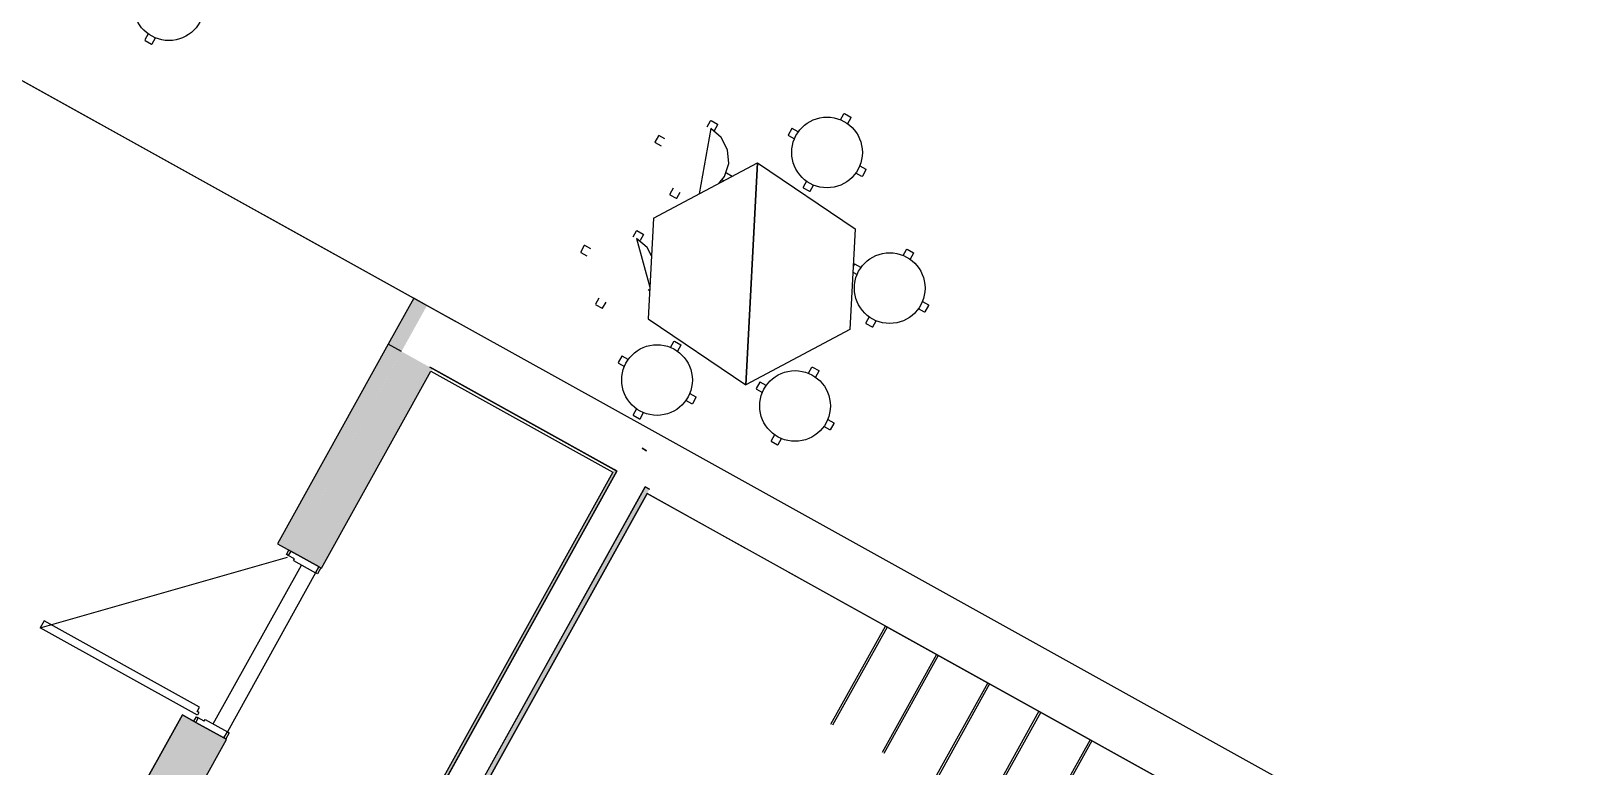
# Model space of a CAD drawing. Header units: metres. Extents: x 2.3 to 42.8, y 0.9 to 31.9.
# Drawn here: x 20.633 to 23.652, y 8.777 to 10.21 of the extents above; entities that cross this region are included whole.
import ezdxf

# ---------------------------------------------------------------- set-up
doc = ezdxf.new("R2010")
doc.units = ezdxf.units.M
for name, color, linetype in [('ARREDI', 9, 'Continuous'), ('PARETI_STRUTTURE', 7, 'Continuous'), ('PILASTRI_SETTI', 8, 'Continuous')]:
    doc.layers.add(name, color=color, linetype=linetype)

msp = doc.modelspace()

# ---------------------------------------------------------------- linework, layer by layer
at = {"layer": 'ARREDI'}
for points in [[(20.8617, 10.204), (20.8552, 10.1923)], [(20.8552, 10.1922), (20.8555, 10.1912)], [(20.8555, 10.1912), (20.8679, 10.1843)], [(20.8679, 10.1843), (20.8689, 10.1846)], [(20.8689, 10.1846), (20.8755, 10.1963)], [(21.9515, 10.023), (21.958, 10.0348)], [(21.958, 10.0348), (21.9591, 10.0351)], [(21.9591, 10.0351), (21.9715, 10.0282)], [(21.9718, 10.0271), (21.9653, 10.0154)], [(21.9715, 10.0282), (21.9718, 10.0271)], [(22.2117, 10.0367), (22.2182, 10.0484)], [(22.2182, 10.0484), (22.2193, 10.0487)], [(22.2193, 10.0487), (22.2317, 10.0419)], [(22.232, 10.0408), (22.2255, 10.0291)], [(22.2317, 10.0419), (22.232, 10.0408)], [(21.8564, 10.0057), (21.8495, 9.9933)], [(21.8495, 9.9933), (21.8498, 9.9922)], [(21.8574, 10.006), (21.8564, 10.0057)], [(21.8692, 9.9995), (21.8574, 10.006)], [(21.9742, 9.9127), (21.9854, 9.9259), (21.9936, 9.9515), (21.9914, 9.9783), (21.9791, 10.0022), (21.9586, 10.0196), (21.9361, 9.8924)], [(22.1165, 10.0194), (22.1097, 10.007)], [(22.1097, 10.007), (22.11, 10.0059)], [(22.11, 10.0059), (22.1217, 9.9994)], [(22.1176, 10.0197), (22.1165, 10.0194)], [(22.1293, 10.0132), (22.1176, 10.0197)], [(21.8498, 9.9922), (21.8615, 9.9857)], [(21.847, 9.8452), (22.0498, 9.9527), (22.0269, 9.5202), (22.0498, 9.9527), (22.2402, 9.8244)], [(21.9889, 9.933), (22.0005, 9.9266)], [(22.2531, 9.9264), (22.2414, 9.9329)], [(22.249, 9.9467), (22.2607, 9.9402)], [(22.2611, 9.9391), (22.2542, 9.9267)], [(22.2607, 9.9402), (22.2611, 9.9391)], [(21.8851, 9.9033), (21.8786, 9.8916)], [(21.9839, 9.9178), (21.9812, 9.9193)], [(22.1452, 9.917), (22.1387, 9.9053)], [(22.1387, 9.9053), (22.139, 9.9042)], [(22.139, 9.9042), (22.1514, 9.8974)], [(22.1525, 9.8977), (22.159, 9.9094)], [(22.2542, 9.9267), (22.2531, 9.9264)], [(21.8786, 9.8916), (21.8789, 9.8906)], [(21.8789, 9.8906), (21.8913, 9.8837)], [(21.8913, 9.8837), (21.8923, 9.884)], [(21.8923, 9.884), (21.8989, 9.8957)], [(22.1514, 9.8973), (22.1525, 9.8977)], [(21.847, 9.8452), (21.8365, 9.6486)], [(21.8069, 9.8088), (21.8135, 9.8205)], [(21.8135, 9.8205), (21.8145, 9.8208)], [(21.8145, 9.8208), (21.8269, 9.8139)], [(21.8272, 9.8128), (21.8207, 9.8011)], [(21.8269, 9.8139), (21.8272, 9.8128)], [(22.2402, 9.8244), (22.2297, 9.6278)], [(21.7118, 9.7914), (21.7049, 9.779)], [(21.7129, 9.7917), (21.7118, 9.7914)], [(21.7246, 9.7852), (21.7129, 9.7917)], [(21.8431, 9.7714), (21.8346, 9.7879), (21.814, 9.8053), (21.8398, 9.7104)], [(22.3339, 9.7723), (22.3404, 9.784)], [(22.3404, 9.7841), (22.3414, 9.7844)], [(22.3414, 9.7844), (22.3538, 9.7775)], [(21.7049, 9.779), (21.7052, 9.7779)], [(21.7052, 9.7779), (21.7169, 9.7714)], [(22.2387, 9.755), (22.2362, 9.7505)], [(22.2398, 9.7553), (22.2387, 9.755)], [(22.2515, 9.7488), (22.2398, 9.7553)], [(22.3541, 9.7764), (22.3476, 9.7647)], [(22.3538, 9.7775), (22.3541, 9.7764)], [(22.2357, 9.7396), (22.2438, 9.735)], [(21.8394, 9.7034), (21.8366, 9.705)], [(21.7405, 9.6891), (21.734, 9.6773)], [(21.734, 9.6773), (21.7343, 9.6763)], [(21.7343, 9.6763), (21.7467, 9.6694)], [(21.7467, 9.6694), (21.7477, 9.6697)], [(21.7477, 9.6697), (21.7543, 9.6814)], [(22.3753, 9.662), (22.3635, 9.6685)], [(22.3712, 9.6823), (22.3829, 9.6758)], [(22.3763, 9.6623), (22.3753, 9.662)], [(22.3832, 9.6747), (22.3763, 9.6623)], [(22.3829, 9.6758), (22.3832, 9.6747)], [(21.8365, 9.6486), (22.0269, 9.5202)], [(22.2674, 9.6526), (22.2609, 9.6409)], [(22.2609, 9.6409), (22.2612, 9.6398)], [(22.2612, 9.6398), (22.2736, 9.633)], [(22.2736, 9.633), (22.2747, 9.6333)], [(22.2747, 9.6333), (22.2812, 9.645)], [(21.8801, 9.5931), (21.8866, 9.6048)], [(21.8866, 9.6048), (21.8877, 9.6051)], [(21.8877, 9.6051), (21.9001, 9.5983)], [(22.2297, 9.6278), (22.0269, 9.5202)], [(21.7849, 9.5758), (21.778, 9.5634)], [(21.786, 9.5761), (21.7849, 9.5758)], [(21.7977, 9.5696), (21.786, 9.5761)], [(21.9004, 9.5972), (21.8939, 9.5855)], [(21.9001, 9.5983), (21.9004, 9.5972)], [(21.778, 9.5634), (21.7783, 9.5623)], [(21.7783, 9.5623), (21.7901, 9.5558)], [(22.1492, 9.5425), (22.1558, 9.5543)], [(22.1557, 9.5543), (22.1568, 9.5546)], [(22.1568, 9.5546), (22.1692, 9.5477)], [(22.1695, 9.5466), (22.163, 9.5349)], [(22.1692, 9.5477), (22.1695, 9.5466)], [(22.0541, 9.5252), (22.0472, 9.5128)], [(22.0472, 9.5128), (22.0475, 9.5117)], [(22.0475, 9.5117), (22.0592, 9.5052)], [(22.0551, 9.5255), (22.0541, 9.5252)], [(22.0669, 9.519), (22.0551, 9.5255)], [(21.9215, 9.4828), (21.9098, 9.4893)], [(21.9174, 9.5031), (21.9291, 9.4966)], [(21.9226, 9.4831), (21.9215, 9.4828)], [(21.9294, 9.4955), (21.9226, 9.4831)], [(21.9291, 9.4966), (21.9294, 9.4955)], [(21.8136, 9.4734), (21.8071, 9.4617)], [(21.8071, 9.4617), (21.8074, 9.4606)], [(21.8074, 9.4606), (21.8198, 9.4537)], [(21.8198, 9.4537), (21.8209, 9.454)], [(21.8209, 9.454), (21.8274, 9.4658)], [(22.1866, 9.4525), (22.1983, 9.446)], [(22.0828, 9.4228), (22.0763, 9.4111)], [(22.1906, 9.4322), (22.1789, 9.4388)], [(22.1917, 9.4325), (22.1906, 9.4322)], [(22.1986, 9.4449), (22.1917, 9.4325)], [(22.1983, 9.446), (22.1986, 9.4449)], [(22.0763, 9.4111), (22.0766, 9.41)], [(22.0766, 9.41), (22.089, 9.4032)], [(22.089, 9.4032), (22.09, 9.4035)], [(22.09, 9.4035), (22.0966, 9.4152)], [(21.8343, 9.3079), (21.2418, 8.2408)], [(22.0257, 9.2016), (21.8343, 9.3079)], [(22.1928, 8.8585), (22.299, 9.0499), (22.1077, 9.1561)], [(22.3025, 9.0479), (22.1962, 8.8566)], [(22.299, 9.0499), (23.497, 8.3847)], [(22.3989, 8.9944), (22.2926, 8.8031)], [(22.4023, 8.9925), (22.296, 8.8011)], [(22.4987, 8.939), (22.3924, 8.7476)], [(22.5021, 8.9371), (22.3959, 8.7457)], [(22.5985, 8.8836), (22.4923, 8.6922)], [(22.602, 8.8817), (22.4957, 8.6903)], [(22.6983, 8.8281), (22.5921, 8.6368)], [(22.7018, 8.8262), (22.5955, 8.6349)]]:
    msp.add_lwpolyline(points, dxfattribs=at)
for centre in [(20.9018, 10.26), (22.1853, 9.973), (22.3075, 9.7086), (21.8537, 9.5294), (22.1229, 9.4788)]:
    msp.add_circle(centre, 0.0689, dxfattribs=at)
at = {"layer": 'PARETI_STRUTTURE'}
for points in [[(10.9712, 11.2312), (15.4958, 8.7189), (17.2939, 11.9573), (21.4602, 9.644)], [(21.4327, 9.6592), (17.2939, 11.9573), (16.0977, 9.8029), (16.5268, 9.5646)], [(21.3793, 9.6889), (21.3296, 9.5994), (21.1136, 9.2104), (21.1395, 9.1961)], [(21.4051, 9.6745), (21.3793, 9.6889)], [(21.844, 9.4308), (21.4051, 9.6745)], [(21.3296, 9.5994), (21.1136, 9.2104)], [(21.3554, 9.585), (21.3296, 9.5994)], [(21.1945, 9.1655), (21.1997, 9.1626), (21.4128, 9.5464)], [(21.4105, 9.5545), (21.7754, 9.3519)], [(21.4157, 9.5516), (21.4105, 9.5544)], [(21.4128, 9.5464), (21.7674, 9.3496)], [(21.7703, 9.3547), (21.4157, 9.5516)], [(23.6518, 8.4271), (21.844, 9.4308)], [(21.8335, 9.3916), (21.8249, 9.3964)], [(21.8249, 9.3964), (21.8335, 9.3916)], [(21.7674, 9.3496), (21.1711, 8.2755)], [(21.7754, 9.3519), (21.1733, 8.2675)], [(21.1762, 8.2727), (21.7754, 9.3519), (21.7703, 9.3547)], [(21.2284, 8.2369), (21.8305, 9.3213)], [(21.8391, 9.3165), (21.8305, 9.3213), (21.2332, 8.2455)], [(21.2418, 8.2408), (21.8343, 9.3079)], [(21.8305, 9.3213), (21.8391, 9.3165)], [(21.8343, 9.3079), (23.5973, 8.329), (23.6021, 8.3376)], [(21.1136, 9.2104), (21.1395, 9.1961)], [(20.9602, 8.8813), (20.9567, 8.8832), (20.9615, 8.8918), (20.6586, 9.06), (20.651, 9.0462), (21.1328, 9.184)], [(21.1312, 9.1894), (21.136, 9.198)], [(21.1395, 9.1961), (21.1347, 9.1874), (21.1312, 9.1894)], [(21.1946, 9.1655), (21.1395, 9.196), (21.1347, 9.1874)], [(21.1467, 9.1808), (21.1347, 9.1874)], [(21.1395, 9.196), (21.1946, 9.1655)], [(21.1448, 9.1773), (21.1467, 9.1808)], [(20.9883, 8.8589), (21.1603, 9.1687)], [(21.1879, 9.1534), (21.0158, 8.8436)], [(21.1448, 9.1773), (21.1879, 9.1534), (21.1945, 9.1655)], [(21.1945, 9.1655), (21.1879, 9.1534)], [(21.1913, 9.1515), (21.1879, 9.1534)], [(21.198, 9.1636), (21.1913, 9.1515)], [(20.9602, 8.8813), (20.9573, 8.8761), (20.6509, 9.0462)], [(20.7122, 8.4873), (20.9282, 8.8765), (20.7252, 8.5108), (20.751, 8.4965)], [(20.9506, 8.8641), (20.9554, 8.8727)], [(20.9541, 8.8621), (20.9588, 8.8708)], [(20.9709, 8.8641), (20.9588, 8.8707), (20.9541, 8.8621)], [(21.0091, 8.8316), (20.9541, 8.8621)], [(20.9541, 8.8621), (21.0091, 8.8316), (21.0158, 8.8436)], [(20.9554, 8.8727), (20.9588, 8.8707)], [(20.9709, 8.8641), (20.9728, 8.8675)], [(20.9728, 8.8675), (21.0158, 8.8436)], [(20.8165, 8.4724), (21.0143, 8.8287), (21.0092, 8.8316)], [(21.0091, 8.8316), (21.0158, 8.8436), (21.0193, 8.8417)], [(21.0193, 8.8417), (21.0126, 8.8297)]]:
    msp.add_lwpolyline(points, dxfattribs=at)
msp.add_lwpolyline([(20.9282, 8.8765), (20.9541, 8.8621)], close=True, dxfattribs=at)
at = {"layer": 'PILASTRI_SETTI'}
for points in [[(21.1395, 9.196), (21.4051, 9.6745), (21.1137, 9.2104), (21.3793, 9.6889)], [(21.1395, 9.1961), (21.3554, 9.585), (21.1137, 9.2104), (21.3296, 9.5994)], [(21.1945, 9.1655), (21.4105, 9.5545), (21.1395, 9.196), (21.3555, 9.585)], [(21.1997, 9.1626), (21.4157, 9.5516), (21.1945, 9.1655), (21.4105, 9.5545)], [(21.1762, 8.2727), (21.7754, 9.3519), (21.171, 8.2755), (21.7703, 9.3547)], [(21.2418, 8.2408), (21.8391, 9.3165), (21.2332, 8.2455), (21.8305, 9.3213)], [(20.738, 8.473), (20.9541, 8.8621), (20.7122, 8.4873), (20.9282, 8.8765)], [(20.751, 8.4965), (20.9541, 8.8621), (20.7252, 8.5108), (20.9283, 8.8765)], [(20.7932, 8.4426), (21.0091, 8.8316), (20.7381, 8.4732), (20.9541, 8.8621)], [(20.8136, 8.4672), (21.0143, 8.8287), (20.8085, 8.4701), (21.0091, 8.8316)]]:
    msp.add_solid(points, dxfattribs=at)

doc.saveas('drawing.dxf')
